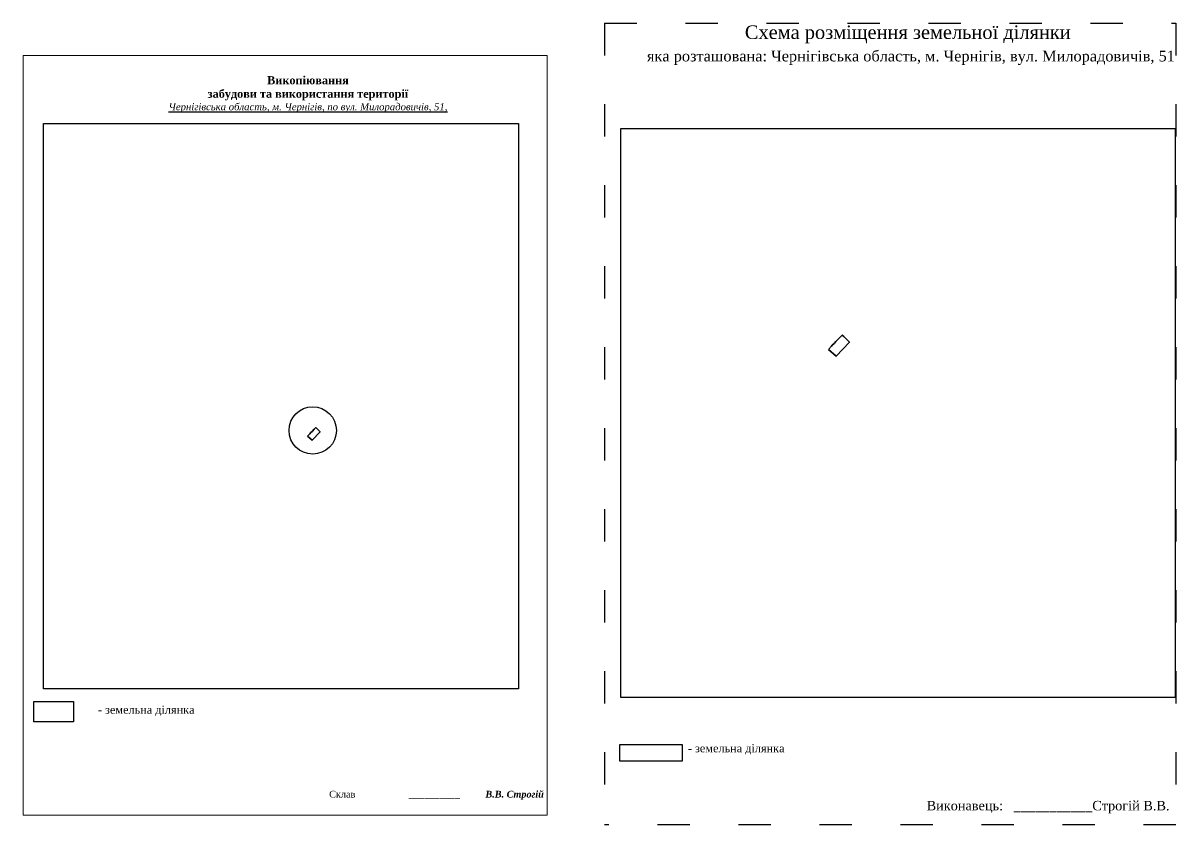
# Model space of a CAD drawing. Header units: millimetres. Extents: x 4212310 to 4215390, y 5701546 to 5702524.
# Drawn here: x 4212309.8 to 4212736.6, y 5701567.2 to 5701864.2 of the extents above; entities that cross this region are included whole.
import ezdxf
from ezdxf.enums import TextEntityAlignment as Align

# ---------------------------------------------------------------- set-up
doc = ezdxf.new("R2010")
doc.units = ezdxf.units.MM
doc.linetypes.add('ACAD_ISO03W100', pattern=[30, 12, -18])
for name, color, linetype in [('$PARCCEN', 1, 'Continuous'), ('LEP', 12, 'Continuous'), ('RILLYA_A', 1, 'Continuous')]:
    doc.layers.add(name, color=color, linetype=linetype)
doc.layers.add('zabudova', color=6, linetype='ACAD_ISO03W100', plot=False)
doc.layers.add('Схема_привязки', color=7, linetype='Continuous', lineweight=9)
doc.styles.add('grad', font='timesbd.ttf')
doc.styles.add('ROMANT', font='times.ttf')
doc.styles.get("Standard").update_dxf_attribs({"font": 'times.ttf'})
picture_1 = doc.add_image_def('image1.jpg', size_in_pixel=(669, 687))
picture_2 = doc.add_image_def('image2.jpg', size_in_pixel=(703, 837))

msp = doc.modelspace()

# ---------------------------------------------------------------- linework, layer by layer
at = {"layer": '$PARCCEN', "lineweight": 30}
msp.add_circle((4212417.04, 5701713.29), 8.77, dxfattribs=at)
msp.add_lwpolyline([(4212313.75, 5701612.87), (4212328.42, 5701612.87), (4212328.42, 5701605.43), (4212313.75, 5701605.43)], close=True)
at = {"color": 5, "lineweight": 35}
for points in [[(4212608, 5701743.23, 0), (4212609.08, 5701744.48, 0), (4212609.39, 5701744.84, 0), (4212610.03, 5701745.52, 0), (4212610.75, 5701746.27, 0), (4212611.98, 5701747.53, 0), (4212613.07, 5701748.64, 0), (4212613.61, 5701748.11, 0), (4212615.1, 5701746.65, 0), (4212615.72, 5701746.04, 0), (4212610.79, 5701740.78, 0), (4212608, 5701743.23, 0)], [(4212415.14, 5701711.12, 0), (4212415.79, 5701711.87, 0), (4212415.97, 5701712.09, 0), (4212416.36, 5701712.5, 0), (4212416.79, 5701712.95, 0), (4212417.53, 5701713.71, 0), (4212418.18, 5701714.37, 0), (4212418.51, 5701714.05, 0), (4212419.4, 5701713.18, 0), (4212419.77, 5701712.81, 0), (4212416.82, 5701709.65, 0), (4212415.14, 5701711.12, 0)]]:
    msp.add_polyline3d(points, close=True, dxfattribs=at)
at = {"layer": 'LEP', "color": 7, "lineweight": 13}
for p, q in [((4212309.8, 5701570.83), (4212309.8, 5701852.13)), ((4212503.8, 5701852.13), (4212503.8, 5701570.83))]:
    msp.add_line(p, q, dxfattribs=at)
at = {"layer": 'LEP', "color": 0, "lineweight": 13}
for p, q in [((4212309.8, 5701852.13), (4212503.8, 5701852.13)), ((4212503.8, 5701570.83), (4212309.8, 5701570.83))]:
    msp.add_line(p, q, dxfattribs=at)
at = {"layer": 'RILLYA_A', "color": 1}
msp.add_lwpolyline([(4212530.74, 5701596.98), (4212553.77, 5701596.98), (4212553.77, 5701590.75), (4212530.74, 5701590.75)], close=True, dxfattribs=at)
at = {"layer": 'zabudova', "color": 0}
for p, q in [((4212525, 5701864.18), (4212736.62, 5701864.18)), ((4212525, 5701864.18), (4212525, 5701567.18)), ((4212736.62, 5701864.18), (4212736.62, 5701567.18)), ((4212736.62, 5701567.18), (4212525, 5701567.18))]:
    msp.add_line(p, q, dxfattribs=at)

# ---------------------------------------------------------------- texts
at = {"ltscale": 0.3, "insert": (4212415.27, 5701844.51), "char_height": 3, "width": 200, "attachment_point": 2, "style": 'grad'}
msp.add_mtext('{\\fTimes New Roman|b1|i0|c204|p18;Викопіювання \\Pзабудови та використання території \\P\\fTimes New Roman|b0|i1|c204|p18;\\H0.875x;\\LЧернігівська область, м. Чернігів, по вул. Милорадовичів, 51, }', dxfattribs=at)
at = {"layer": 'RILLYA_A', "color": 7, "style": 'ROMANT'}
for s, height, p in [('Схема розміщення земельної ділянки ', 5, (4212638.28, 5701860.01)), ('Виконавець:   ___________Строгій В.В.', 3.5, (4212689.28, 5701573.85))]:
    msp.add_text(s, height=height, dxfattribs=at).set_placement(p, align=Align.MIDDLE)
for s, insert, char_height, width, attachment_point in [('{\\fTimes New Roman|b0|i0|c204|p18;яка розташована: Чернігівська область, м. Чернігів, вул. Милорадовичів, 51}', (4212638.5, 5701853.97), 4, 210, 2), ('{\\fTimes New Roman|b0|i0|c204|p18;- земельна ділянка }', (4212337.52, 5701611.37), 3, 170, 1), ('{\\fTimes New Roman|b0|i0|c204|p18;- земельна ділянка }', (4212555.93, 5701597.09), 3, 170, 1)]:
    msp.add_mtext(s, dxfattribs=dict(at, insert=insert, char_height=char_height, width=width, attachment_point=attachment_point))
at = {"layer": 'Схема_привязки', "insert": (4212462.86, 5701578.17), "char_height": 2.5, "width": 180, "attachment_point": 5}
msp.add_mtext('{\\fTimes New Roman|b0|i0|c204|p18;Склав                     __________          \\fTimes New Roman|b1|i1|c204|p18;В.В. Строгій}', dxfattribs=at)

# ---------------------------------------------------------------- pictures from other files: only their frames are drawn
at = {"layer": '$PARCCEN'}
image = msp.add_image(picture_2, insert=(4212317.35, 5701617.56), size_in_units=(175.87, 209.39), dxfattribs=at)
image.dxf.flags = 7
at = {"layer": '$PARCCEN', "color": 0}
image = msp.add_image(picture_1, insert=(4212531.13, 5701614.35), size_in_units=(205.21, 210.73), dxfattribs=at)
image.dxf.flags = 7

doc.saveas('drawing.dxf')
